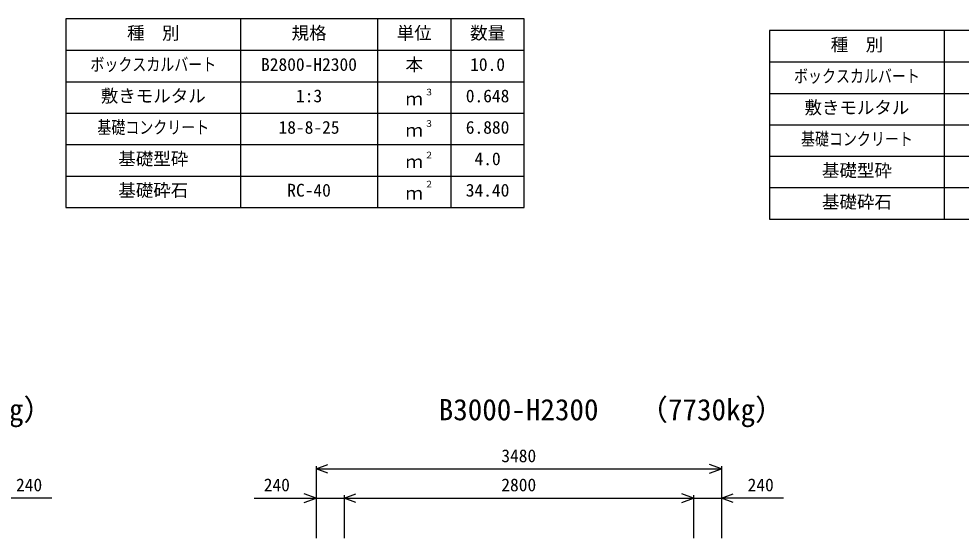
# Model space of a CAD drawing. Units: millimetres, scale not verified. Extents: x -100800 to 100800, y -35640 to 35640.
# Drawn here: x 53428 to 61516, y -8742 to -4281 of the extents above; entities that cross this region are included whole.
import ezdxf
from ezdxf.enums import TextEntityAlignment as Align

# ---------------------------------------------------------------- set-up
doc = ezdxf.new("R2010")
doc.units = ezdxf.units.MM
doc.header["$LTSCALE"] = 120
for name, color, linetype, lineweight in [('0-0_DIM', 7, 'Continuous', 25), ('0-3_HYO', 3, 'Continuous', 25), ('0-4_HYO2', 4, 'Continuous', 25), ('0-7_TXT', 7, 'Continuous', 25)]:
    doc.layers.add(name, color=color, linetype=linetype, lineweight=lineweight)
doc.styles.add('ＭＳ ゴシック', font='')
doc.styles.get('ＭＳ ゴシック').set_extended_font_data('MS Gothic')

msp = doc.modelspace()

# ---------------------------------------------------------------- linework, layer by layer
at = {"layer": '0-0_DIM'}
for p, q in [((55979.1, -8123.4), (55979.1, -8742)), ((55979.1, -8147.4), (59459.1, -8147.4)), ((59459.1, -8123.4), (59459.1, -8742)), ((53711.8, -8397.4), (53179.1, -8397.4)), ((55446.4, -8397.4), (55979.1, -8397.4)), ((56219.1, -8373.4), (56219.1, -8742)), ((59219.1, -8373.4), (59219.1, -8742)), ((59991.8, -8397.4), (59459.1, -8397.4))]:
    msp.add_line(p, q, dxfattribs=at)
for points in [[(56080.6, -8184.3), (55979.1, -8147.4), (56080.6, -8110.4)], [(59357.6, -8184.3), (59459.1, -8147.4), (59357.6, -8110.4)], [(55877.6, -8434.3), (55979.1, -8397.4), (55877.6, -8360.4)], [(55979.1, -8397.4), (56219.1, -8397.4), (59219.1, -8397.4), (59459.1, -8397.4)], [(56320.6, -8434.3), (56219.1, -8397.4), (56320.6, -8360.4)], [(59117.6, -8434.3), (59219.1, -8397.4), (59117.6, -8360.4)], [(59560.6, -8434.3), (59459.1, -8397.4), (59560.6, -8360.4)]]:
    msp.add_lwpolyline(points, dxfattribs=at)
at = {"layer": '0-3_HYO'}
for p, q in [((55331.6, -4281.4), (55331.6, -5901.4)), ((56506.6, -4281.4), (56506.6, -5901.4)), ((57136.6, -4281.4), (57136.6, -5901.4)), ((61371.6, -4381.4), (61371.6, -6001.4)), ((53831.6, -4551.4), (57766.6, -4551.4)), ((59871.6, -4651.4), (63806.6, -4651.4))]:
    msp.add_line(p, q, dxfattribs=at)
for points in [[(53831.6, -5901.4), (57766.6, -5901.4), (57766.6, -4281.4), (53831.6, -4281.4)], [(59871.6, -6001.4), (63806.6, -6001.4), (63806.6, -4381.4), (59871.6, -4381.4)]]:
    msp.add_lwpolyline(points, close=True, dxfattribs=at)
at = {"layer": '0-4_HYO2'}
for p, q in [((53831.6, -4821.4), (57766.6, -4821.4)), ((59871.6, -4921.4), (63806.6, -4921.4)), ((53831.6, -5091.4), (57766.6, -5091.4)), ((59871.6, -5191.4), (63806.6, -5191.4)), ((53831.6, -5361.4), (57766.6, -5361.4)), ((59871.6, -5461.4), (63806.6, -5461.4)), ((53831.6, -5631.4), (57766.6, -5631.4)), ((59871.6, -5731.4), (63806.6, -5731.4))]:
    msp.add_line(p, q, dxfattribs=at)

# ---------------------------------------------------------------- texts
at = {"layer": '0-0_DIM', "style": 'ＭＳ ゴシック'}
for s, p in [('3480', (57569.1, -8122.4)), ('240', (53403.4, -8372.4)), ('240', (55529.8, -8372.4)), ('2800', (57569.1, -8372.4)), ('240', (59683.4, -8372.4))]:
    msp.add_text(s, height=110, dxfattribs=at).set_placement(p, align=Align.BOTTOM_LEFT)
at = {"layer": '0-7_TXT', "style": 'ＭＳ ゴシック'}
for s, height, p in [('種\u3000別', 110, (54356.6, -4491.4)), ('規格', 110, (55769.1, -4491.4)), ('単位', 110, (56671.6, -4491.4)), ('数量', 110, (57301.6, -4491.4)), ('種\u3000別', 110, (60396.6, -4591.4)), ('本', 110, (56746.6, -4761.4)), ('B2800-H2300', 110, (55506.6, -4761.4)), ('10.0', 110, (57301.6, -4761.4)), ('敷きモルタル', 110, (54131.6, -5031.4)), ('1:3', 110, (55806.6, -5031.4)), ('３', 55, (56910.5, -4955.5)), ('0.648', 110, (57264.1, -5031.4)), ('ｍ', 110, (56746.6, -5056.4)), ('敷きモルタル', 110, (60171.6, -5131.4)), ('18-8-25', 110, (55656.6, -5301.4)), ('３', 55, (56910.5, -5225.5)), ('6.880', 110, (57264.1, -5301.4)), ('ｍ', 110, (56746.6, -5326.4)), ('基礎型砕', 110, (54281.6, -5571.4)), ('ｍ', 110, (56746.6, -5596.4)), ('２', 55, (56910.5, -5495.5)), ('4.0', 110, (57339.1, -5571.4)), ('基礎型砕', 110, (60321.6, -5671.4)), ('基礎砕石', 110, (54281.6, -5841.4)), ('RC-40', 110, (55731.6, -5841.4)), ('２', 55, (56910.5, -5745.5)), ('34.40', 110, (57264.1, -5841.4)), ('ｍ', 110, (56746.6, -5866.4)), ('基礎砕石', 110, (60321.6, -5941.4)), ('（7610kg）', 183.3, (52469.3, -7784.7)), ('（7730kg）', 183.3, (58749.3, -7784.7)), ('B3000-H2300', 183.3, (57031.6, -7784.7))]:
    msp.add_text(s, height=height, dxfattribs=at).set_placement(p, align=Align.BOTTOM_LEFT)
at = {"layer": '0-7_TXT', "style": 'ＭＳ ゴシック', "width": 0.8}
for s, p in [('ボックスカルバート', (54041.6, -4761.4)), ('ボックスカルバート', (60081.6, -4861.4)), ('基礎コンクリート', (54101.6, -5301.4)), ('基礎コンクリート', (60141.6, -5401.4))]:
    msp.add_text(s, height=110, dxfattribs=at).set_placement(p, align=Align.BOTTOM_LEFT)

doc.saveas('drawing.dxf')
